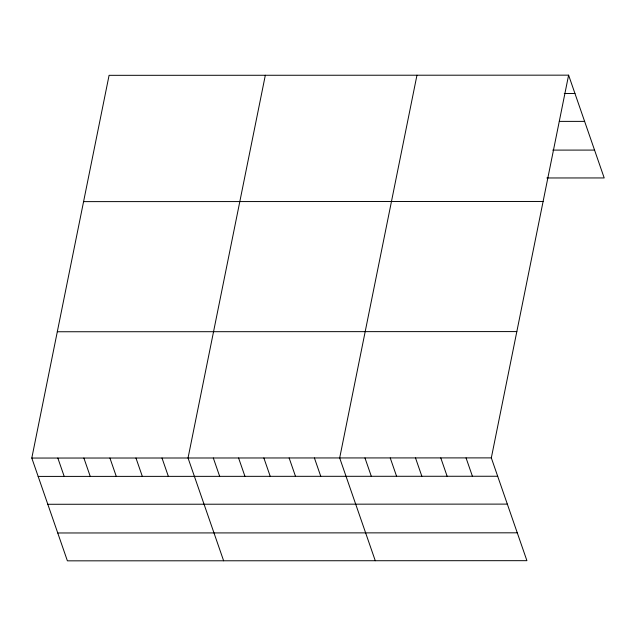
<?xml version="1.0" encoding="UTF-8"?>
<svg xmlns="http://www.w3.org/2000/svg" width="636" height="636" viewBox="0 0 636 636"><rect width="100%" height="100%" fill="white"/><g stroke="black" fill="none" stroke-linecap="round" stroke-linejoin="round"><path stroke-width="0.95" d="M568.608 75.159L491.326 457.888L526.918 560.674L67.392 560.841L31.8 458.055L109.082 75.326L568.608 75.159L604.2 177.945L546.849 177.969M265.323 75.271L188.041 458L223.634 560.785M416.962 75.215L339.68 457.944L375.272 560.729M564.275 93.524L574.968 93.524M559.338 121.389L584.611 121.381M552.756 150.104L594.549 150.088M83.578 201.628L543.104 201.461M57.304 331.754L516.83 331.587M31.8 458.055L491.326 457.888M38.16 476.412L497.686 476.253M47.803 504.276L507.329 504.11M57.749 532.976L517.275 532.817M466.053 457.896L472.413 476.261M440.78 457.912L447.14 476.269M415.507 457.92L421.859 476.277M390.234 457.928L396.586 476.285M364.961 457.936L371.313 476.292M314.407 457.952L320.767 476.316M289.134 457.96L295.494 476.324M263.861 457.976L270.221 476.332M238.587 457.984L244.947 476.34M213.314 457.992L219.674 476.348M161.997 458.007L168.357 476.372M135.961 458.015L142.321 476.38M109.917 458.023L116.277 476.388M83.88 458.039L90.24 476.396M57.836 458.047L64.196 476.404"/></g></svg>
